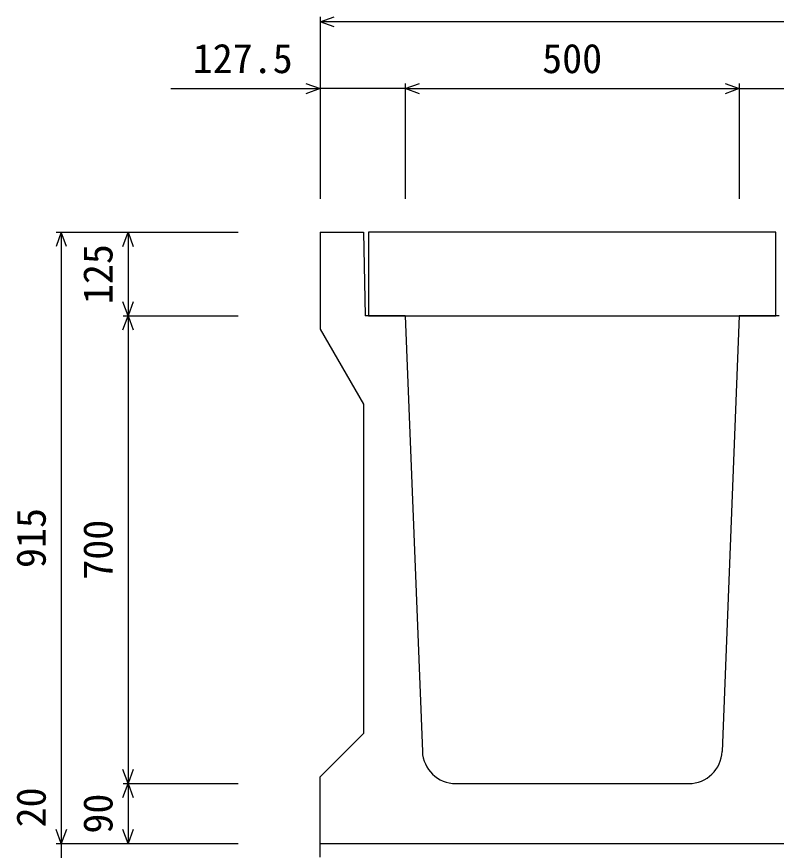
# Model space of a CAD drawing. Units: millimetres, scale not verified. Extents: x -25200 to 25200, y -8910 to 8910.
# Drawn here: x 5828 to 6965, y -5766 to -4518 of the extents above; entities that cross this region are included whole.
import ezdxf
from ezdxf.enums import TextEntityAlignment as Align

# ---------------------------------------------------------------- set-up
doc = ezdxf.new("R2010")
doc.units = ezdxf.units.MM
doc.header["$LTSCALE"] = 30
for name, color, linetype, lineweight in [('0-0_DIM', 7, 'Continuous', 25), ('0-2_HATCH', 6, 'Continuous', 25), ('0-5_OUTLINE', 3, 'Continuous', 25)]:
    doc.layers.add(name, color=color, linetype=linetype, lineweight=lineweight)
doc.styles.add('ＭＳ ゴシック', font='')
doc.styles.get('ＭＳ ゴシック').set_extended_font_data('MS Gothic')

msp = doc.modelspace()

# ---------------------------------------------------------------- linework, layer by layer
at = {"layer": '0-0_DIM'}
for p, q in [((6282.28, -4518.26), (6282.28, -4790.76)), ((7037.28, -4525.76), (6282.28, -4525.76)), ((6058.9, -4625.76), (6282.28, -4625.76)), ((6409.78, -4625.76), (6282.28, -4625.76)), ((6409.78, -4618.26), (6409.78, -4790.76)), ((6409.78, -4625.76), (6909.78, -4625.76)), ((6909.78, -4618.26), (6909.78, -4790.76)), ((6909.78, -4625.76), (7037.28, -4625.76)), ((5887.28, -4840.76), (6159.78, -4840.76)), ((5894.78, -4840.76), (5894.78, -5755.76)), ((5994.78, -4840.76), (5994.78, -4965.76)), ((5987.28, -4965.76), (6159.78, -4965.76)), ((5994.78, -4965.76), (5994.78, -5665.76)), ((5987.28, -5665.76), (6159.78, -5665.76)), ((5994.78, -5665.76), (5994.78, -5755.76)), ((5887.28, -5755.76), (6159.78, -5755.76))]:
    msp.add_line(p, q, dxfattribs=at)
for points in [[(6303.42, -4533.46), (6282.28, -4525.76), (6303.42, -4518.07)], [(6261.14, -4618.07), (6282.28, -4625.76), (6261.14, -4633.46)], [(6430.92, -4633.46), (6409.78, -4625.76), (6430.92, -4618.07)], [(6888.64, -4618.07), (6909.78, -4625.76), (6888.64, -4633.46)], [(5902.48, -4861.91), (5894.78, -4840.76), (5887.08, -4861.91)], [(5987.08, -4861.91), (5994.78, -4840.76), (6002.47, -4861.91)], [(6002.47, -4944.62), (5994.78, -4965.76), (5987.08, -4944.62)], [(5987.08, -4986.91), (5994.78, -4965.76), (6002.47, -4986.91)], [(6002.47, -5644.62), (5994.78, -5665.76), (5987.08, -5644.62)], [(5987.08, -5686.91), (5994.78, -5665.76), (6002.47, -5686.91)], [(5902.48, -5734.62), (5894.78, -5755.76), (5887.08, -5734.62)], [(6002.47, -5734.62), (5994.78, -5755.76), (5987.08, -5734.62)], [(5894.78, -5755.76), (5894.78, -5775.76), (5894.78, -5875.76)]]:
    msp.add_lwpolyline(points, dxfattribs=at)
at = {"layer": '0-2_HATCH'}
msp.add_lwpolyline([(6354.78, -4965.76), (6964.78, -4965.76), (6964.78, -4840.76), (6354.78, -4840.76)], close=True, dxfattribs=at)
at = {"layer": '0-5_OUTLINE'}
for p, q in [((6282.28, -4840.76), (6282.28, -4985.76)), ((6409.78, -4965.76), (6349.78, -4965.76)), ((6409.78, -4965.76), (6435.39, -5617.73)), ((6909.78, -4965.76), (6884.17, -5617.73)), ((6969.78, -4965.76), (6909.78, -4965.76)), ((6282.28, -4985.76), (6347.28, -5098.12)), ((6347.28, -5098.12), (6347.28, -5590.76)), ((6282.28, -5655.76), (6347.28, -5590.76)), ((6282.28, -5775.76), (6282.28, -5655.76)), ((6485.35, -5665.76), (6834.21, -5665.76)), ((6282.28, -5755.76), (7387.28, -5755.76))]:
    msp.add_line(p, q, dxfattribs=at)
msp.add_lwpolyline([(6282.28, -4840.76), (6347.28, -4840.76), (6349.78, -4965.76)], dxfattribs=at)
for centre, start, end in [((6485.35, -5615.76), 182.24975, 270), ((6834.21, -5615.76), 270, 357.75026)]:
    msp.add_arc(centre, 50, start, end, dxfattribs=at)

# ---------------------------------------------------------------- texts
at = {"layer": '0-0_DIM', "style": 'ＭＳ ゴシック'}
for s, p in [('127.5', (6091.67, -4615.76)), ('500', (6614.78, -4615.76))]:
    msp.add_text(s, height=43.99, dxfattribs=at).set_placement(p, align=Align.BOTTOM_LEFT)
for s, p in [('125', (5984.78, -4948.26)), ('915', (5884.78, -5343.26)), ('700', (5984.78, -5360.76)), ('20', (5884.78, -5731.45)), ('90', (5984.78, -5740.76))]:
    msp.add_text(s, height=43.99, rotation=90, dxfattribs=at).set_placement(p, align=Align.BOTTOM_LEFT)

doc.saveas('drawing.dxf')
